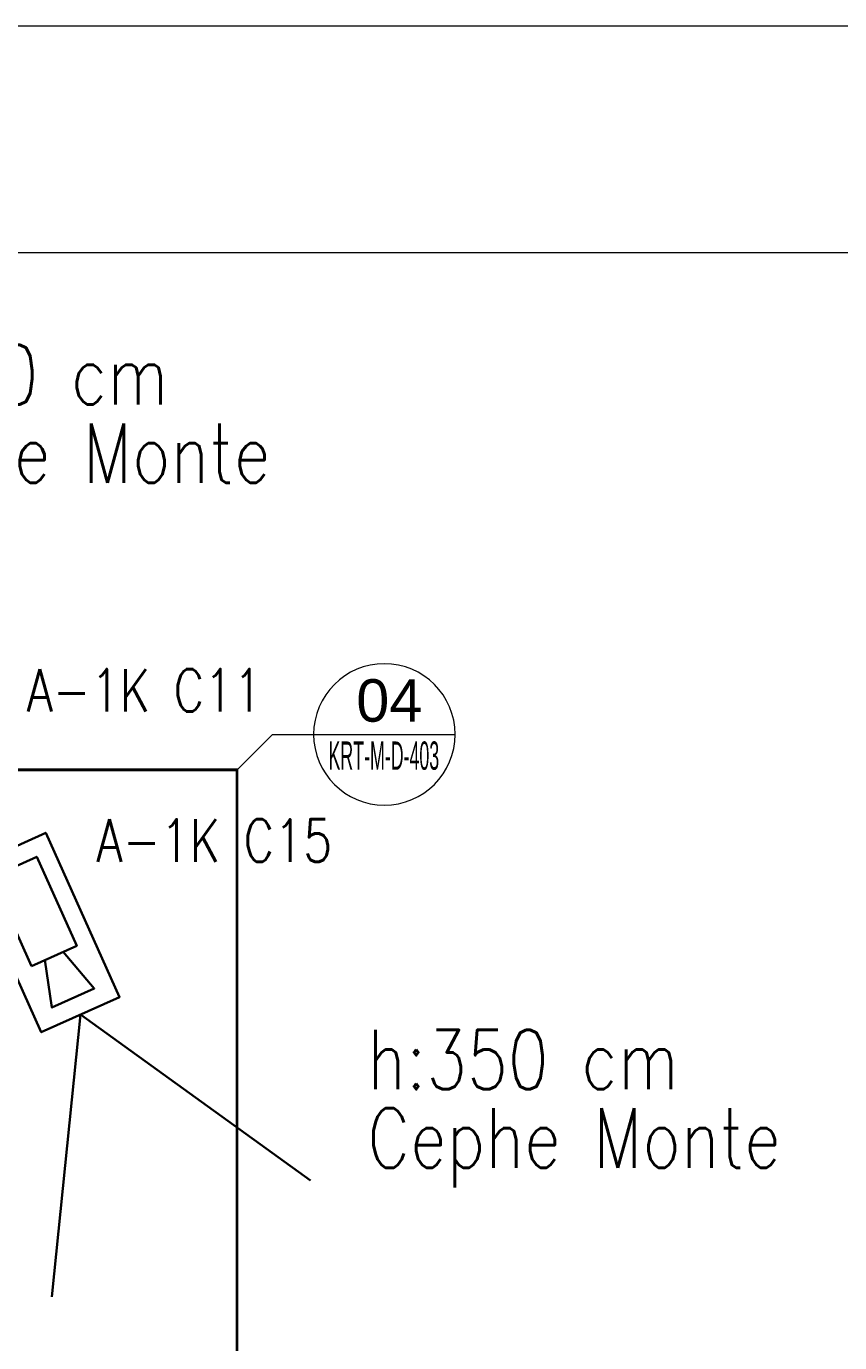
# Model space of a CAD drawing. Extents: x -2050 to 29725, y -1777 to 6820.
# Drawn here: x 2292.2 to 2579.6, y 3739.7 to 4205 of the extents above; entities that cross this region are included whole.
import ezdxf
from ezdxf.enums import TextEntityAlignment as Align

# ---------------------------------------------------------------- set-up
doc = ezdxf.new("R2010")
doc.units = 0
doc.header["$LTSCALE"] = 25
doc.header["$MEASUREMENT"] = 0
doc.linetypes.add('HIDDEN2', pattern=[4.7625, 3.175, -1.5875])
doc.layers.get('0').update_dxf_attribs({"color": 9, "lineweight": 9})
for name, color, linetype, lineweight in [('21', 9, 'Continuous', 9), ('40A', 9, 'Continuous', 9), ('E-DAHİLİ KAMERA', 7, 'Continuous', 30), ('E-HARİCİ KAMERA', 7, 'Continuous', 30), ('E-YAZI', 7, 'Continuous', 30)]:
    doc.layers.add(name, color=color, linetype=linetype, lineweight=lineweight)
doc.styles.add('Arial', font='arial.ttf', dxfattribs={"height": 2.5})
doc.styles.add('E-YAZI', font='txttw.shx')

# ---------------------------------------------------------------- blocks, each defined once
blk = doc.blocks.new('0_detailbox1')
blk.add_lwpolyline([(10.411, -2.5), (7.911, 0), (-5, 0)])
blk.add_circle((0, 0), 5)
at = {"style": 'Arial'}
blk.add_attdef('DETAYADI', text='', height=3, dxfattribs=at).set_placement((0, 0), align=Align.BOTTOM_CENTER)
blk.add_attdef('PAFTAADI', text='', height=2, dxfattribs=at).set_placement((0, -0.5), align=Align.TOP_CENTER)
blk = doc.blocks.new('100_HARİCİ KAMERA')
at = {"layer": 'E-DAHİLİ KAMERA', "color": 4}
for q in [(18.805, 6.264), (18.805, -6.264)]:
    blk.add_line((7.955, 0), q, dxfattribs=at)
at = {"layer": 'E-HARİCİ KAMERA', "color": 4}
for points in [[(0, -1.897), (7.955, -1.897), (7.955, 1.897), (0, 1.897)], [(5.106, -1.097), (5.106, 1.097), (0.8, 1.097), (0.8, -1.097)]]:
    blk.add_lwpolyline(points, close=True, dxfattribs=at)
blk.add_lwpolyline([(5.106, 0.439), (7.155, 1.024), (7.155, -1.024), (5.106, -0.439)], dxfattribs=at)
blk = doc.blocks.new('E-HARICI KAMERA-MOTORLU LENSLI')
at = {"layer": 'E-DAHİLİ KAMERA'}
h = blk.add_hatch(color=3, dxfattribs=at)
h.dxf.hatch_style = 1
h.paths.add_polyline_path([(0, 7.59), (0, -7.59), (31.82, -7.59), (31.82, 7.59)])
h.paths.add_polyline_path([(28.62, 4.1), (28.62, -4.1), (20.43, -1.76), (20.43, -4.39), (3.2, -4.39), (3.2, 4.39), (20.43, 4.39), (20.43, 1.76)], flags=16)
at = {"layer": 'E-DAHİLİ KAMERA', "color": 3}
for q in [(75.22, 25.06), (75.22, -25.06)]:
    blk.add_line((31.82, 0), q, dxfattribs=at)
for points in [[(0, -7.59), (31.82, -7.59), (31.82, 7.59), (0, 7.59)], [(20.43, -4.39), (20.43, 4.39), (3.2, 4.39), (3.2, -4.39)]]:
    blk.add_lwpolyline(points, close=True, dxfattribs=at)
blk.add_lwpolyline([(20.43, 1.76), (28.62, 4.1), (28.62, -4.1), (20.43, -1.76)], dxfattribs=at)

msp = doc.modelspace()

# ---------------------------------------------------------------- linework, layer by layer
at = {"layer": '21', "linetype": 'HIDDEN2', "ltscale": 0.1, "const_width": 1}
msp.add_lwpolyline([(2366.63, 3942.22), (2091.11, 3942.22), (2091.11, 3333.1), (2366.63, 3333.1)], close=True, dxfattribs=at)
at = {"layer": '40A'}
for points in [[(5945, 4205), (0, 4205), (0, 0), (5945, 0)], [(5405.06, 80), (80, 80), (80, 4125), (5405.06, 4125)]]:
    msp.add_lwpolyline(points, close=True, dxfattribs=at)

# ---------------------------------------------------------------- block references
at = {"layer": '21'}
ref = msp.add_blockref('0_detailbox1', (2418.68, 3954.72), dxfattribs=dict(at, xscale=-5, yscale=5, zscale=5))
ref.add_attrib('DETAYADI', '04', dxfattribs={"layer": '0', "height": 15, "style": 'Arial'}).set_placement((2420.42, 3954.72), align=Align.BOTTOM_CENTER)
ref.add_attrib('PAFTAADI', 'KRT-M-D-403', dxfattribs={"layer": '0', "height": 10, "style": 'Arial', "width": 0.45}).set_placement((2418.49, 3952.22), align=Align.TOP_CENTER)
at = {"layer": 'E-DAHİLİ KAMERA', "color": 2, "xscale": 2, "yscale": 2, "zscale": 2, "rotation": 147.0284242208012}
msp.add_blockref('E-HARICI KAMERA-MOTORLU LENSLI', (2277.38, 3950.79), dxfattribs=at)
at = {"layer": 'E-HARİCİ KAMERA', "xscale": 8.000000000000002, "yscale": 8.000000000000002, "zscale": 8.000000000000002, "rotation": 294.1929775052434}
msp.add_blockref('100_HARİCİ KAMERA', (2285.21, 3913.71), dxfattribs=at)

# ---------------------------------------------------------------- texts
at = {"layer": 'E-YAZI', "color": 30, "style": 'E-YAZI', "width": 0.8}
for s, p in [('h:350 cm', (2232.29, 4071.38)), ('Cephe Monte', (2232.29, 4043.66)), ('h:350 cm', (2412.64, 3829.29)), ('Cephe Monte', (2412.64, 3801.57))]:
    msp.add_text(s, height=21, dxfattribs=at).set_placement(p)
at = {"layer": 'E-YAZI', "color": 6, "style": 'E-YAZI', "width": 0.8}
for s, p in [('A-1K C11', (2292.27, 3962.8)), ('A-1K C15', (2316.97, 3909.72))]:
    msp.add_text(s, height=15, dxfattribs=at).set_placement(p)

doc.saveas('drawing.dxf')
